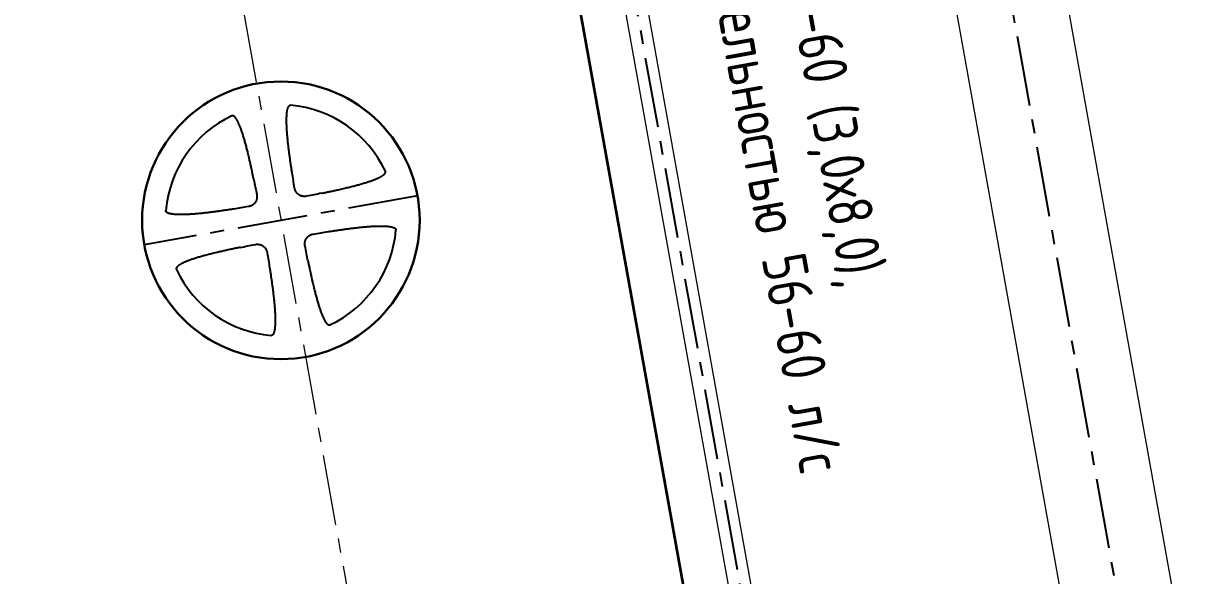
# Model space of a CAD drawing. Header units: millimetres. Extents: x 20530397 to 31271313, y 32794167 to 33532929.
# Drawn here: x 25974190 to 25979476, y 32923907 to 32926402 of the extents above; entities that cross this region are included whole.
import ezdxf
from ezdxf import colors
from ezdxf.entities.mleader import LeaderData, LeaderLine
from ezdxf.math import Vec2, Vec3

# ---------------------------------------------------------------- set-up
doc = ezdxf.new("R2010")
doc.units = ezdxf.units.MM
doc.linetypes.add('осевая', pattern=[50.8, 31.75, -6.35, 6.35, -6.35])
doc.layers.add('Выноски', color=7, linetype='Continuous')
doc.layers.add('Системный слой', color=7, linetype='Continuous')
doc.layers.add('Труба профиль', color=7, linetype='Continuous', lineweight=50)
doc.styles.add('ARTEM GOST', font='GOST_0.TTF')
doc.styles.add('GOST 2.304', font='GOST_0.TTF')
doc.styles.get("Standard").update_dxf_attribs({"font": 'arial.ttf'})
doc.dimstyles.new('STANDARD$0', dxfattribs={"dimscale": 100, "dimtxt": 2.5, "dimasz": 1, "dimexe": 0.5, "dimexo": 2, "dimgap": 1, "dimtad": 1, "dimdec": 0, "dimzin": 0, "dimdsep": 46, "dimtxsty": 'Standard', "dimblk1": 'OBLIQUE', "dimblk2": 'OBLIQUE', "dimsah": 1, "dimcen": 2, "dimadec": 0, "dimazin": 0, "dimtfac": 1, "dimtdec": 4, "dimtofl": 0, "dimtmove": 2, "dimatfit": 3, "dimldrblk": 'OBLIQUE', "dimfxl": 1, "dimtolj": 1, "dimtzin": 0, "dimarcsym": 0})

# ---------------------------------------------------------------- blocks, each defined once
blk = doc.blocks.new('fsadfs')
at = {"color": 1, "linetype": 'осевая', "lineweight": 25, "ltscale": 10}
for p, q in [((8927.3, -30378.6), (3836.6, -2004.1)), ((2972.9, -6660.8), (6380.9, -25656.3)), ((2301.9, -9285.1), (1066.9, -9506.7))]:
    blk.add_line(p, q, dxfattribs=at)
at = {"lineweight": 20}
for p, q in [((9013.2, -29441.3), (4256.8, -2930.5)), ((8521, -29529.6), (3764.6, -3018.8)), ((6430.1, -25647.5), (3022.9, -6656.2)), ((6331.8, -25665.1), (2924.5, -6674))]:
    blk.add_line(p, q, dxfattribs=at)
at = {"color": 1, "linetype": 'осевая', "lineweight": 15, "ltscale": 10}
blk.add_line((979.5, -5459), (4422.1, -24663), dxfattribs=at)
at = {"lineweight": 35}
blk.add_lwpolyline([(3786.3, -12617.1), (2535.7, -5646.6)], dxfattribs=at)
at = {"layer": 'Системный слой', "color": 7, "lineweight": 30}
blk.add_circle((1684.4, -9395.9), 627.4, dxfattribs=at)
at = {"layer": 'Системный слой', "color": 7, "lineweight": 25}
for start, end in [(25.1657, 85.1771), (115.1657, 175.1771), (295.1657, 355.1771), (205.1657, 265.1771)]:
    blk.add_arc((1684.4, -9395.9), 521.8, start, end, dxfattribs=at)
at = {"layer": 'Системный слой', "color": 7, "lineweight": 25, "extrusion": (0, 0, -1)}
for centre, major_axis, start_param, end_param in [((2841.8, -9188.2), (-562.8, 3136.9), -1.528808, -1.507354), ((527, -9603.5), (562.8, -3136.9), -1.634239, -1.612784), ((1476.8, -8238.5), (-3136.9, -562.8), -1.634239, -1.612784), ((1476.8, -8238.5), (-3136.9, -562.8), -1.528808, -1.507354), ((1892.1, -10553.3), (3136.9, 562.8), -1.528808, -1.507354), ((1892.1, -10553.3), (3136.9, 562.8), -1.634239, -1.612784), ((2841.8, -9188.2), (-562.8, 3136.9), -1.634239, -1.612784), ((527, -9603.5), (562.8, -3136.9), -1.528808, -1.507354)]:
    blk.add_ellipse(centre, major_axis=major_axis, ratio=0.34202, start_param=start_param, end_param=end_param, dxfattribs=at)
at = {"layer": 'Системный слой', "color": 7, "lineweight": 25}
for points, knots in [([(1735.4, -9181.4), (1734.6, -9176.4), (1733, -9166.1), (1731, -9153.2), (1729.2, -9141), (1727.3, -9128), (1724.9, -9111), (1722.4, -9092.9), (1720.4, -9077.1), (1718.9, -9064.4), (1717.6, -9053.8), (1716.5, -9043.8), (1715.5, -9034.2), (1714.6, -9024.7), (1713.7, -9015.2), (1712.9, -9005.9), (1712.2, -8996.7), (1711.6, -8987.8), (1711.1, -8979), (1710.7, -8970.5), (1710.4, -8962.2), (1710.2, -8954.2), (1710.1, -8946.6), (1710.1, -8939.5), (1710.2, -8932.8), (1710.5, -8926.6), (1710.8, -8920.9), (1711.2, -8915.6), (1711.7, -8910.8), (1712.2, -8906.3), (1712.8, -8902.4), (1713.4, -8898.8), (1714.1, -8895.8), (1714.7, -8893.1), (1715.4, -8890.9), (1716, -8888.9), (1716.6, -8887.2), (1717.2, -8885.7), (1717.8, -8884.4), (1718.3, -8883.3), (1718.8, -8882.4), (1719.3, -8881.7), (1719.7, -8881.1), (1720, -8880.5), (1720.4, -8880.1), (1720.7, -8879.6), (1721, -8879.2), (1721.4, -8878.9), (1721.7, -8878.6), (1722, -8878.3), (1722.3, -8878), (1722.7, -8877.6), (1723.2, -8877.3), (1723.6, -8877), (1724.2, -8876.7), (1724.8, -8876.4), (1725.6, -8876.1), (1726.4, -8875.9), (1727.1, -8875.9), (1727.8, -8875.8), (1728.2, -8875.9), (1728.3, -8875.9)], [0, 0, 0, 0, 3.02765, 6.130095, 7.711356, 10.295721, 13.929306, 17.852185, 21.075848, 23.356556, 25.454567, 27.369743, 29.28457, 31.181263, 33.060102, 34.903414, 36.729231, 38.501691, 40.238572, 41.921872, 43.587415, 45.168284, 46.682445, 48.08064, 49.429669, 50.648002, 51.78422, 52.805921, 53.793743, 54.673452, 55.478237, 56.163293, 56.80467, 57.338103, 57.808296, 58.197357, 58.567882, 58.885925, 59.167818, 59.395948, 59.604956, 59.772794, 59.91893, 60.040332, 60.158922, 60.267663, 60.369344, 60.459616, 60.545402, 60.628157, 60.712316, 60.824376, 60.935003, 61.043224, 61.149462, 61.294441, 61.474783, 61.6447, 61.762042, 61.936931, 62, 62, 62, 62]), ([(1562.1, -9212.5), (1561.1, -9207.5), (1559, -9197.3), (1556.3, -9184.5), (1553.8, -9172.5), (1551.1, -9159.6), (1547.4, -9142.8), (1543.4, -9125), (1539.8, -9109.5), (1536.9, -9097), (1534.3, -9086.7), (1531.9, -9077), (1529.5, -9067.6), (1527.1, -9058.3), (1524.6, -9049.1), (1522.1, -9040.1), (1519.6, -9031.3), (1517, -9022.7), (1514.5, -9014.3), (1511.9, -9006.1), (1509.3, -8998.3), (1506.7, -8990.7), (1504.2, -8983.6), (1501.7, -8976.9), (1499.2, -8970.7), (1496.8, -8964.9), (1494.6, -8959.7), (1492.4, -8954.9), (1490.2, -8950.5), (1488.1, -8946.5), (1486.2, -8943), (1484.4, -8939.9), (1482.7, -8937.3), (1481.2, -8935), (1479.8, -8933.1), (1478.5, -8931.5), (1477.4, -8930.1), (1476.3, -8928.9), (1475.3, -8927.9), (1474.4, -8927.1), (1473.7, -8926.4), (1473, -8925.9), (1472.4, -8925.4), (1471.9, -8925), (1471.4, -8924.7), (1470.9, -8924.4), (1470.5, -8924.2), (1470, -8924), (1469.6, -8923.8), (1469.3, -8923.6), (1468.8, -8923.4), (1468.3, -8923.3), (1467.8, -8923.1), (1467.2, -8923), (1466.6, -8922.9), (1465.9, -8922.8), (1465.1, -8922.9), (1464.3, -8923), (1463.6, -8923.1), (1463, -8923.4), (1462.6, -8923.5), (1462.5, -8923.6)], [0, 0, 0, 0, 3.02765, 6.130095, 7.711356, 10.295721, 13.929306, 17.852185, 21.075848, 23.356556, 25.454567, 27.369743, 29.28457, 31.181263, 33.060102, 34.903414, 36.729231, 38.501691, 40.238572, 41.921872, 43.587415, 45.168284, 46.682445, 48.08064, 49.429669, 50.648002, 51.78422, 52.805921, 53.793743, 54.673452, 55.478237, 56.163293, 56.80467, 57.338103, 57.808296, 58.197357, 58.567882, 58.885925, 59.167818, 59.395948, 59.604956, 59.772794, 59.91893, 60.040332, 60.158922, 60.267663, 60.369344, 60.459616, 60.545402, 60.628157, 60.712316, 60.824376, 60.935003, 61.043224, 61.149462, 61.294441, 61.474783, 61.6447, 61.762042, 61.936931, 62, 62, 62, 62]), ([(1867.7, -9273.5), (1873, -9272.5), (1883.7, -9270.3), (1900, -9266.9), (1913.8, -9264), (1925.2, -9261.6), (1933.9, -9259.7), (1943.8, -9257.5), (1954.8, -9255), (1967.1, -9252.2), (1978.5, -9249.5), (1988.9, -9246.9), (1998.4, -9244.6), (2007.9, -9242.2), (2017.3, -9239.8), (2026.6, -9237.3), (2035.7, -9234.8), (2044.7, -9232.3), (2053.4, -9229.8), (2061.9, -9227.2), (2070.1, -9224.6), (2078.1, -9222.1), (2085.8, -9219.5), (2093.2, -9216.9), (2100.1, -9214.4), (2106.6, -9211.9), (2112.5, -9209.5), (2118, -9207.2), (2123, -9204.9), (2127.6, -9202.8), (2131.7, -9200.7), (2135.5, -9198.7), (2138.8, -9196.8), (2141.6, -9195.1), (2144.1, -9193.5), (2146.2, -9192), (2147.9, -9190.7), (2149.4, -9189.5), (2150.7, -9188.4), (2151.8, -9187.3), (2152.7, -9186.4), (2153.5, -9185.6), (2154.1, -9184.8), (2154.6, -9184.2), (2155, -9183.6), (2155.4, -9183.1), (2155.7, -9182.6), (2155.9, -9182.2), (2156.2, -9181.8), (2156.4, -9181.4), (2156.5, -9181), (2156.7, -9180.6), (2156.9, -9180.2), (2157, -9179.8), (2157.2, -9179.2), (2157.3, -9178.7), (2157.4, -9178.1), (2157.4, -9177.4), (2157.4, -9176.6), (2157.3, -9175.8), (2157.1, -9175), (2156.9, -9174.4), (2156.8, -9174.1), (2156.7, -9174)], [0, 0, 0, 0, 3.294372, 6.658592, 10.121593, 11.902894, 13.727108, 15.565806, 18.089199, 20.650882, 23.250738, 25.227925, 27.214477, 29.207845, 31.198516, 33.161939, 35.100749, 36.992852, 38.86301, 40.668913, 42.43271, 44.134312, 45.815956, 47.40632, 48.925529, 50.321905, 51.666806, 52.875385, 53.998684, 55.003566, 55.973887, 56.834853, 57.620252, 58.285215, 58.906539, 59.421027, 59.873097, 60.246259, 60.602155, 60.908041, 61.180307, 61.401463, 61.604048, 61.767517, 61.910185, 62.028901, 62.14479, 62.250718, 62.349589, 62.437156, 62.520317, 62.600986, 62.683377, 62.794474, 62.904935, 63.013803, 63.122506, 63.271682, 63.45784, 63.633238, 63.754366, 63.934896, 64, 64, 64, 64]), ([(1800.8, -9286.8), (1799.9, -9287), (1798.3, -9287.3), (1795.8, -9287.6), (1793.3, -9287.7), (1790.8, -9287.8), (1788.2, -9287.7), (1785.7, -9287.5), (1783.2, -9287.2), (1780.7, -9286.7), (1778.3, -9286.1), (1776, -9285.3), (1773.7, -9284.5), (1771.5, -9283.5), (1769.5, -9282.5), (1767.5, -9281.4), (1765.6, -9280.2), (1763.9, -9279), (1762.3, -9277.7), (1760.7, -9276.4), (1759.2, -9274.9), (1757.8, -9273.4), (1756.6, -9272), (1755.2, -9270.4), (1753.9, -9268.4), (1752.4, -9266.1), (1751.1, -9263.8), (1750.1, -9261.7), (1749.2, -9259.6), (1748.2, -9257.1), (1747.4, -9254.3), (1746.7, -9251.5), (1746.4, -9249.7), (1746.2, -9248.9)], [0, 0, 0, 0, 1.160827, 2.293622, 3.43563, 4.588756, 5.746246, 6.905348, 8.060469, 9.206891, 10.341224, 11.457239, 12.554235, 13.633163, 14.697615, 15.730559, 16.730575, 17.684561, 18.604883, 19.490061, 20.578623, 21.459916, 22.381037, 23.113319, 24.320591, 25.627437, 26.832376, 28.012841, 28.720001, 30.061886, 31.592299, 32.799071, 34, 34, 34, 34]), ([(1575.4, -9279.5), (1575.5, -9280.4), (1575.8, -9282), (1576.1, -9284.5), (1576.3, -9287), (1576.3, -9289.5), (1576.2, -9292.1), (1576, -9294.6), (1575.7, -9297.1), (1575.2, -9299.6), (1574.6, -9302), (1573.9, -9304.3), (1573, -9306.6), (1572.1, -9308.7), (1571.1, -9310.8), (1569.9, -9312.8), (1568.8, -9314.6), (1567.5, -9316.4), (1566.1, -9318.2), (1564.6, -9319.9), (1563, -9321.5), (1561.1, -9323.3), (1559.2, -9324.8), (1557.4, -9326.1), (1555.5, -9327.4), (1553.6, -9328.5), (1551.5, -9329.6), (1549.6, -9330.5), (1547.5, -9331.4), (1545.5, -9332.1), (1543.1, -9332.8), (1540.2, -9333.5), (1538.3, -9333.9), (1537.4, -9334.1)], [0, 0, 0, 0, 1.160825, 2.293619, 3.435628, 4.588757, 5.746252, 6.905358, 8.060478, 9.206889, 10.341203, 11.457205, 12.554205, 13.633169, 14.695741, 15.717068, 16.69175, 17.601108, 18.876909, 19.676175, 20.71619, 22.027068, 23.211446, 23.982012, 25.113816, 26.386625, 26.915982, 28.452958, 29.235773, 30.022226, 31.353686, 32.71083, 34, 34, 34, 34]), ([(1470, -9344.9), (1464.6, -9345.8), (1453.6, -9347.5), (1439.9, -9349.5), (1428.3, -9351.3), (1418.7, -9352.7), (1406.6, -9354.4), (1392.1, -9356.4), (1375.7, -9358.6), (1360.9, -9360.5), (1347.9, -9362), (1337.2, -9363.2), (1327.2, -9364.3), (1317.6, -9365.3), (1308.1, -9366.2), (1298.7, -9367), (1289.5, -9367.8), (1280.4, -9368.4), (1271.6, -9369), (1263.1, -9369.4), (1254.8, -9369.8), (1246.7, -9370), (1239, -9370.2), (1231.7, -9370.2), (1224.8, -9370.1), (1218.4, -9370), (1212.5, -9369.7), (1207.1, -9369.3), (1202, -9368.9), (1197.4, -9368.4), (1193.2, -9367.8), (1189.4, -9367.2), (1186.1, -9366.6), (1183.2, -9365.9), (1180.7, -9365.3), (1178.6, -9364.7), (1176.7, -9364), (1175.1, -9363.4), (1173.7, -9362.8), (1172.5, -9362.3), (1171.5, -9361.8), (1170.6, -9361.3), (1169.9, -9360.8), (1169.4, -9360.5), (1168.9, -9360.1), (1168.4, -9359.8), (1168, -9359.4), (1167.6, -9359.1), (1167.3, -9358.8), (1167, -9358.5), (1166.8, -9358.3), (1166.5, -9357.9), (1166.1, -9357.5), (1165.8, -9357.1), (1165.5, -9356.6), (1165.2, -9356.1), (1164.9, -9355.5), (1164.7, -9354.7), (1164.5, -9353.9), (1164.4, -9353.1), (1164.4, -9352.5), (1164.4, -9352.1), (1164.4, -9352)], [0, 0, 0, 0, 3.289426, 6.641073, 8.341944, 10.288254, 12.467464, 15.73036, 19.040043, 22.396272, 24.748618, 26.9013, 28.85179, 30.799553, 32.720392, 34.61697, 36.467565, 38.296603, 40.062486, 41.787015, 43.450467, 45.094385, 46.649301, 48.134932, 49.501134, 50.817333, 52.001692, 53.103719, 54.091658, 55.04643, 55.895777, 56.672128, 57.331893, 57.949266, 58.462051, 58.913492, 59.286861, 59.642661, 59.947993, 60.219335, 60.439132, 60.640228, 60.80198, 60.942837, 61.059698, 61.173776, 61.278051, 61.375378, 61.461577, 61.543439, 61.622848, 61.70395, 61.81331, 61.922045, 62.029212, 62.136217, 62.283062, 62.466311, 62.638969, 62.758204, 62.935914, 63, 63, 63, 63]), ([(1793.5, -9512.2), (1793.3, -9511.4), (1793, -9509.7), (1792.7, -9507.2), (1792.5, -9504.7), (1792.5, -9502.2), (1792.6, -9499.7), (1792.8, -9497.1), (1793.1, -9494.6), (1793.6, -9492.2), (1794.2, -9489.8), (1794.9, -9487.4), (1795.8, -9485.2), (1796.7, -9483), (1797.8, -9480.9), (1798.9, -9478.9), (1800.1, -9477.1), (1801.3, -9475.4), (1802.5, -9473.8), (1803.9, -9472.2), (1805.4, -9470.7), (1806.9, -9469.2), (1808.3, -9468), (1809.9, -9466.7), (1811.9, -9465.3), (1814.1, -9463.9), (1816.5, -9462.5), (1818.5, -9461.6), (1820.7, -9460.6), (1823.2, -9459.7), (1826, -9458.8), (1828.8, -9458.1), (1830.5, -9457.8), (1831.4, -9457.7)], [0, 0, 0, 0, 1.160827, 2.293622, 3.43563, 4.588756, 5.746246, 6.905348, 8.060469, 9.206891, 10.341224, 11.457239, 12.554235, 13.633163, 14.697615, 15.730559, 16.730575, 17.684561, 18.604883, 19.490061, 20.578623, 21.459916, 22.381037, 23.113319, 24.320591, 25.627437, 26.832376, 28.012841, 28.720001, 30.061886, 31.592299, 32.799071, 34, 34, 34, 34]), ([(1898.8, -9446.8), (1904.2, -9446), (1915, -9444.3), (1931.4, -9441.8), (1945.4, -9439.8), (1956.9, -9438.1), (1965.8, -9436.8), (1974.8, -9435.6), (1984, -9434.4), (1993.4, -9433.1), (2002.8, -9431.9), (2012.4, -9430.7), (2022.1, -9429.6), (2031.8, -9428.5), (2041.6, -9427.4), (2051.3, -9426.4), (2060.9, -9425.5), (2070.4, -9424.7), (2079.7, -9424), (2088.8, -9423.3), (2097.6, -9422.7), (2106.2, -9422.3), (2114.6, -9421.9), (2122.7, -9421.7), (2130.5, -9421.6), (2137.8, -9421.5), (2144.8, -9421.6), (2151.2, -9421.8), (2157.1, -9422.1), (2162.5, -9422.5), (2167.5, -9422.9), (2172.1, -9423.4), (2176.3, -9424), (2180, -9424.6), (2183.2, -9425.3), (2186, -9425.9), (2188.5, -9426.6), (2190.5, -9427.2), (2192.3, -9427.8), (2193.8, -9428.4), (2195.2, -9428.9), (2196.4, -9429.5), (2197.4, -9430), (2198.2, -9430.5), (2198.9, -9430.9), (2199.5, -9431.3), (2200, -9431.6), (2200.4, -9432), (2200.8, -9432.3), (2201.2, -9432.6), (2201.5, -9432.9), (2201.8, -9433.2), (2202.1, -9433.5), (2202.4, -9433.8), (2202.7, -9434.2), (2203, -9434.7), (2203.3, -9435.1), (2203.6, -9435.6), (2203.9, -9436.3), (2204.2, -9437.1), (2204.3, -9437.8), (2204.4, -9438.6), (2204.4, -9439.2), (2204.4, -9439.6), (2204.4, -9439.7)], [0, 0, 0, 0, 3.346522, 6.766848, 10.291529, 12.10647, 13.966728, 15.842272, 17.760329, 19.705723, 21.690551, 23.687495, 25.705597, 27.732688, 29.765616, 31.795276, 33.795524, 35.769581, 37.694349, 39.596139, 41.431301, 43.222957, 44.950628, 46.657893, 48.27186, 49.813093, 51.228677, 52.591625, 53.814671, 54.950111, 55.963708, 56.941681, 57.807329, 58.595452, 59.260387, 59.880783, 60.393124, 60.842571, 61.213062, 61.566815, 61.871519, 62.143339, 62.364996, 62.568381, 62.733225, 62.877534, 62.998106, 63.115804, 63.223386, 63.323799, 63.412733, 63.497193, 63.579124, 63.662803, 63.775637, 63.887825, 63.998395, 64.108796, 64.260302, 64.449369, 64.627508, 64.750528, 64.933879, 65, 65, 65, 65]), ([(1568.1, -9504.9), (1568.9, -9504.8), (1570.5, -9504.5), (1573, -9504.2), (1575.5, -9504), (1578.1, -9504), (1580.6, -9504), (1583.1, -9504.2), (1585.6, -9504.6), (1588.1, -9505.1), (1590.5, -9505.7), (1592.9, -9506.4), (1595.1, -9507.2), (1597.3, -9508.2), (1599.4, -9509.2), (1601.3, -9510.4), (1603.2, -9511.5), (1604.9, -9512.8), (1606.5, -9514), (1608.1, -9515.4), (1609.6, -9516.8), (1611, -9518.4), (1612.3, -9519.8), (1613.6, -9521.4), (1615, -9523.3), (1616.4, -9525.6), (1617.7, -9528), (1618.7, -9530), (1619.7, -9532.2), (1620.6, -9534.6), (1621.5, -9537.5), (1622.1, -9540.3), (1622.5, -9542), (1622.6, -9542.9)], [0, 0, 0, 0, 1.160827, 2.293622, 3.43563, 4.588756, 5.746246, 6.905348, 8.060469, 9.206891, 10.341224, 11.457239, 12.554235, 13.633163, 14.697615, 15.730559, 16.730575, 17.684561, 18.604883, 19.490061, 20.578623, 21.459916, 22.381037, 23.113319, 24.320591, 25.627437, 26.832376, 28.012841, 28.720001, 30.061886, 31.592299, 32.799071, 34, 34, 34, 34]), ([(1501.1, -9518.2), (1495.8, -9519.3), (1485.2, -9521.4), (1471.8, -9524.2), (1460.6, -9526.5), (1451.3, -9528.5), (1439.4, -9531.1), (1425.2, -9534.2), (1409.2, -9537.8), (1394.7, -9541.2), (1382, -9544.3), (1371.5, -9546.8), (1361.8, -9549.3), (1352.4, -9551.7), (1343.1, -9554.2), (1333.9, -9556.7), (1325, -9559.2), (1316.2, -9561.7), (1307.7, -9564.3), (1299.5, -9566.8), (1291.5, -9569.4), (1283.7, -9572), (1276.3, -9574.6), (1269.4, -9577.1), (1262.9, -9579.6), (1256.9, -9582), (1251.3, -9584.4), (1246.3, -9586.6), (1241.7, -9588.8), (1237.5, -9590.9), (1233.6, -9592.9), (1230.3, -9594.8), (1227.4, -9596.6), (1224.9, -9598.2), (1222.7, -9599.7), (1221, -9601), (1219.5, -9602.2), (1218.2, -9603.3), (1217, -9604.4), (1216.1, -9605.3), (1215.3, -9606.2), (1214.7, -9606.9), (1214.2, -9607.6), (1213.8, -9608.1), (1213.4, -9608.6), (1213.1, -9609.1), (1212.9, -9609.5), (1212.6, -9610), (1212.5, -9610.4), (1212.3, -9610.7), (1212.1, -9611.1), (1212, -9611.5), (1211.8, -9612), (1211.6, -9612.5), (1211.5, -9613), (1211.4, -9613.6), (1211.4, -9614.4), (1211.4, -9615.2), (1211.5, -9616), (1211.7, -9616.7), (1211.9, -9617.3), (1212.1, -9617.7), (1212.1, -9617.8)], [0, 0, 0, 0, 3.218923, 6.506826, 8.178508, 10.098303, 12.252324, 15.489576, 18.77979, 22.122744, 24.473336, 26.627827, 28.584132, 30.538174, 32.467068, 34.373014, 36.235157, 38.076608, 39.857077, 41.597492, 43.27857, 44.940532, 46.513958, 48.018144, 49.402538, 50.736545, 51.936949, 53.053667, 54.053979, 55.020167, 55.878253, 56.661609, 57.325775, 57.946675, 58.461223, 58.913538, 59.286894, 59.642684, 59.948009, 60.219346, 60.43914, 60.640233, 60.801982, 60.942838, 61.059698, 61.173776, 61.278051, 61.375378, 61.461577, 61.543439, 61.622847, 61.70395, 61.81331, 61.922045, 62.029212, 62.136217, 62.283062, 62.466311, 62.638969, 62.758204, 62.935914, 63, 63, 63, 63]), ([(1633.4, -9610.3), (1634.3, -9615.5), (1635.9, -9626), (1637.9, -9639.2), (1639.8, -9651.6), (1641.7, -9664.9), (1644.1, -9682.2), (1646.6, -9700.6), (1648.7, -9716.7), (1650.2, -9729.6), (1651.4, -9740.2), (1652.5, -9750.3), (1653.5, -9759.9), (1654.5, -9769.5), (1655.3, -9779), (1656.1, -9788.3), (1656.8, -9797.5), (1657.4, -9806.4), (1657.9, -9815.1), (1658.3, -9823.6), (1658.5, -9831.8), (1658.7, -9839.8), (1658.7, -9847.3), (1658.7, -9854.3), (1658.5, -9860.9), (1658.3, -9867), (1657.9, -9872.6), (1657.5, -9877.7), (1657, -9882.5), (1656.4, -9886.8), (1655.8, -9890.6), (1655.1, -9894), (1654.5, -9897), (1653.8, -9899.5), (1653.2, -9901.7), (1652.6, -9903.5), (1652, -9905.1), (1651.4, -9906.6), (1650.8, -9907.8), (1650.3, -9908.8), (1649.8, -9909.6), (1649.4, -9910.3), (1649, -9910.9), (1648.6, -9911.4), (1648.3, -9911.9), (1648, -9912.3), (1647.7, -9912.6), (1647.4, -9913), (1647.1, -9913.2), (1646.8, -9913.5), (1646.5, -9913.8), (1646.1, -9914.1), (1645.6, -9914.5), (1645.2, -9914.8), (1644.6, -9915.1), (1644, -9915.4), (1643.2, -9915.6), (1642.4, -9915.8), (1641.7, -9915.9), (1641.1, -9915.9), (1640.6, -9915.9), (1640.5, -9915.9)], [0, 0, 0, 0, 3.098261, 6.270257, 7.885874, 10.522158, 14.222088, 18.211189, 21.48322, 23.791405, 25.91056, 27.83924, 29.766287, 31.670808, 33.554374, 35.397495, 37.221271, 38.987539, 40.715869, 42.387727, 44.041242, 45.608249, 47.107289, 48.488328, 49.8195, 51.017864, 52.132795, 53.131323, 54.095468, 54.950922, 55.731334, 56.392139, 57.009565, 57.520478, 57.969136, 58.338887, 58.691133, 58.993238, 59.261551, 59.478662, 59.677208, 59.836711, 59.975492, 60.090496, 60.202763, 60.305383, 60.401166, 60.485997, 60.56656, 60.644707, 60.724522, 60.832147, 60.939155, 61.044621, 61.149928, 61.294442, 61.474783, 61.6447, 61.762042, 61.936931, 62, 62, 62, 62]), ([(1806.7, -9579.2), (1807.8, -9584.4), (1809.9, -9594.8), (1812.6, -9607.8), (1815.2, -9620.1), (1818, -9633.3), (1821.7, -9650.4), (1825.8, -9668.5), (1829.4, -9684.2), (1832.5, -9696.9), (1835, -9707.3), (1837.5, -9717.1), (1839.9, -9726.5), (1842.4, -9735.8), (1844.9, -9745), (1847.4, -9754), (1849.9, -9762.8), (1852.5, -9771.4), (1855, -9779.7), (1857.6, -9787.8), (1860.2, -9795.7), (1862.8, -9803.2), (1865.4, -9810.2), (1867.9, -9816.8), (1870.3, -9822.9), (1872.7, -9828.5), (1875, -9833.6), (1877.2, -9838.3), (1879.3, -9842.6), (1881.3, -9846.5), (1883.2, -9849.8), (1885, -9852.8), (1886.7, -9855.3), (1888.2, -9857.5), (1889.5, -9859.3), (1890.7, -9860.8), (1891.8, -9862.1), (1892.9, -9863.2), (1893.9, -9864.2), (1894.7, -9864.9), (1895.4, -9865.6), (1896.1, -9866.1), (1896.7, -9866.5), (1897.2, -9866.8), (1897.6, -9867.1), (1898.1, -9867.4), (1898.5, -9867.6), (1898.9, -9867.8), (1899.3, -9868), (1899.6, -9868.2), (1900.1, -9868.3), (1900.5, -9868.5), (1901, -9868.6), (1901.6, -9868.8), (1902.2, -9868.8), (1902.9, -9868.9), (1903.7, -9868.9), (1904.5, -9868.8), (1905.3, -9868.6), (1905.8, -9868.4), (1906.2, -9868.2), (1906.3, -9868.2)], [0, 0, 0, 0, 3.098261, 6.270257, 7.885874, 10.522158, 14.222088, 18.211189, 21.48322, 23.791405, 25.91056, 27.83924, 29.766287, 31.670808, 33.554374, 35.397495, 37.221269, 38.987539, 40.715871, 42.387727, 44.041242, 45.608249, 47.107289, 48.488328, 49.8195, 51.017864, 52.132795, 53.131323, 54.095468, 54.950922, 55.731334, 56.392139, 57.009565, 57.520478, 57.969136, 58.338887, 58.691133, 58.993238, 59.261551, 59.478662, 59.677208, 59.836711, 59.975492, 60.090496, 60.202763, 60.305383, 60.401166, 60.485997, 60.56656, 60.644707, 60.724522, 60.832147, 60.939155, 61.044621, 61.149928, 61.294442, 61.474783, 61.6447, 61.762042, 61.936931, 62, 62, 62, 62])]:
    blk.add_open_spline(points, degree=3, knots=knots, dxfattribs=at)
at = {"lineweight": 20, "insert": (3965.9, -7153.6), "char_height": 200, "width": 3508.954, "attachment_point": 1, "rotation": 280.1714, "style": 'ARTEM GOST'}
blk.add_mtext('\\pi918.17;ОТБ-60 (3,0х8,0), \\P\\pi49.688;производительностью 56-60 л/с', dxfattribs=at)
blk = doc.blocks.new('_ArchTick')
at = {"color": 0, "linetype": 'ByBlock', "const_width": 0.15}
blk.add_lwpolyline([(-0.5, -0.5), (0.5, 0.5)], dxfattribs=at)
blk = doc.blocks.new('*D251')
at = {"color": 0, "lineweight": -2, "transparency": 16777216}
for p, q in [((25972334.5, 32935956), (25968959, 32935337.1)), ((25969204.9, 32935382.2), (25975286, 32902213.6)), ((25978415.6, 32902787.3), (25975040.1, 32902168.5))]:
    blk.add_line(p, q, dxfattribs=at)
at = {"color": 0, "lineweight": -2, "transparency": 16777216, "xscale": 750.0000000000001, "yscale": 750.0000000000001, "zscale": 750.0000000000001}
for p, rotation in [((25969204.9, 32935382.2), 100.3891302227786), ((25975286, 32902213.6), 280.3891302227786)]:
    blk.add_blockref('_ArchTick', p, dxfattribs=dict(at, rotation=rotation))
at = {"color": 0, "transparency": 16777216, "insert": (25973229.1, 32918978.2), "char_height": 1000, "attachment_point": 5, "rotation": 280.3891, "style": 'GOST 2.304'}
blk.add_mtext('\\A1;33722', dxfattribs=at)
blk = doc.blocks.new('_Oblique')
at = {"color": 0, "linetype": 'ByBlock', "lineweight": -2}
blk.add_line((-0.5, -0.5), (0.5, 0.5), dxfattribs=at)

msp = doc.modelspace()

# ---------------------------------------------------------------- block references
at = {"layer": 'Труба профиль'}
msp.add_blockref('fsadfs', (25973669.927, 32934908.299), dxfattribs=at)

# ---------------------------------------------------------------- dimensions: what is measured, and where the dimension line sits
dim = msp.add_aligned_dim(p1=(25973318.105, 32936136.326), p2=(25979399.189, 32902967.666), distance=-4181.715, dimstyle='STANDARD$0', override={"dimscale": 500, "dimtxt": 2, "dimasz": 1.5, "dimtxsty": 'GOST 2.304', "dimblk1": 'ArchTick', "dimblk2": 'ArchTick'})
dim.commit()
dim.dimension.update_dxf_attribs({"geometry": '*D251', "text_midpoint": (25973229.094, 32918978.229)})

# ---------------------------------------------------------------- leaders
at = {"layer": 'Выноски', "color": 0, "lineweight": -2}
ml = msp.add_multileader_mtext('Standard', dxfattribs=at)
ml.set_content('{\\C0;Пр. КК-17\\P%%C1500}', color=5, style='GOST 2.304')
ml.set_leader_properties(lineweight=-3)
ml.build(insert=Vec2(0, 0))
ml.multileader.update_dxf_attribs({"text_left_attachment_type": 6, "text_right_attachment_type": 6, "dogleg_length": 1, "arrow_head_size": 1250, "scale": 500})
ctx = ml.context
ctx.base_point, ctx.scale, ctx.char_height, ctx.arrow_head_size, ctx.landing_gap_size, ctx.plane_origin = Vec3(25982612.275, 32930056.852, 4288), 500, 1250, 1250, 900, Vec3(25981484.901, 32912769.681, 4288)
ctx.left_attachment, ctx.right_attachment, ctx.text_align_type = 6, 6, 1
notes = []
notes.append((ctx, [(0, (1, 1, 0), (25982512.428, 32930056.852, 4288), (1, 0), 99.848, [(1, [(25978052.293, 32932437.88, 4288)], 0, [])])]))
ctx.mtext.insert, ctx.mtext.alignment, ctx.mtext.flow_direction = Vec3(25986392.632, 32931556.852, 4288), 2, 5
for ctx, leaders in notes:
    for number, flags, end, landing, length, lines in leaders:
        leader = LeaderData()
        leader.index, (leader.has_last_leader_line, leader.has_dogleg_vector, leader.attachment_direction) = number, flags
        leader.last_leader_point, leader.dogleg_vector, leader.dogleg_length = Vec3(end), Vec3(landing), length
        for number, points, colour, breaks in lines:
            line = LeaderLine()
            line.index, line.vertices, line.color, line.breaks = number, Vec3.list(points), colors.encode_raw_color(colour), breaks
            leader.lines.append(line)
        ctx.leaders.append(leader)

doc.saveas('drawing.dxf')
